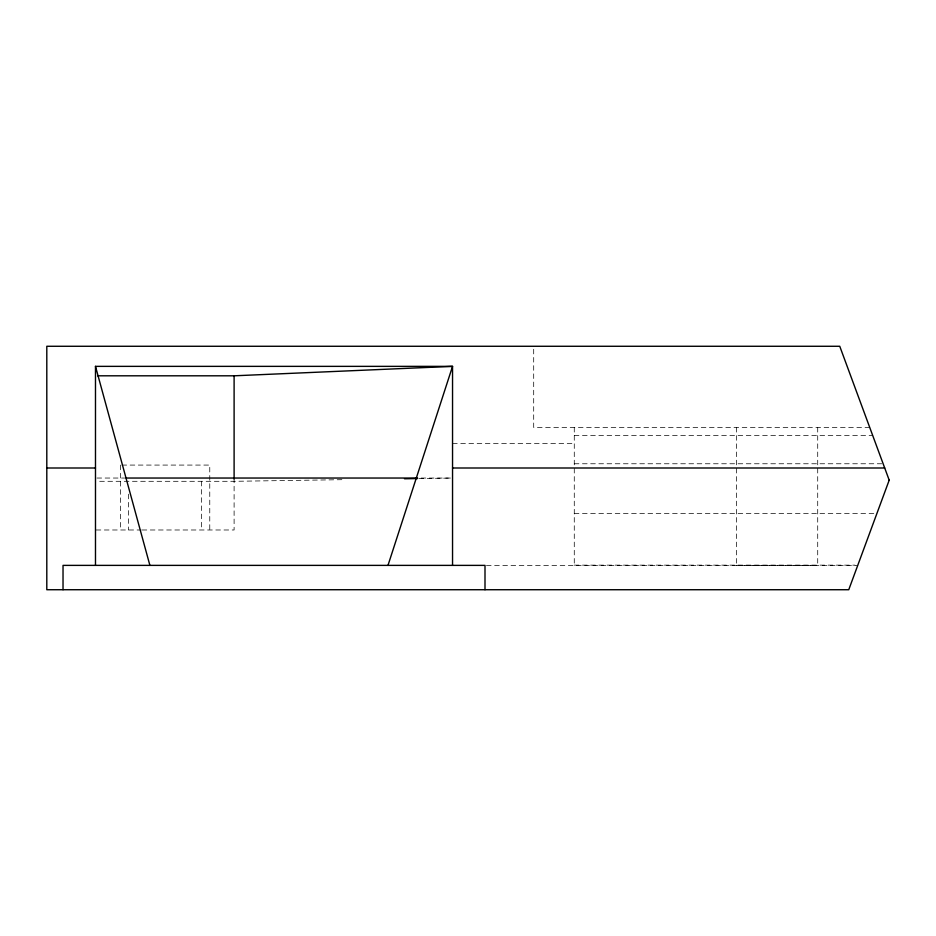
<?xml version="1.0" encoding="UTF-8"?>
<svg xmlns="http://www.w3.org/2000/svg" width="936" height="936" viewBox="0 0 936 936"><rect width="100%" height="100%" fill="white"/><g stroke="black" fill="none" stroke-linecap="round" stroke-linejoin="round"><path stroke-width="0.7" stroke-dasharray="4.68 3.51" d="M341.874 479.688L234.105 481.303L97.613 481.303M419.047 478.542L451.094 478.062L419.024 478.039M869.719 427.424L533.695 427.424L533.695 346.273M574.271 435.544L872.715 435.544M452.544 443.652L574.271 443.652M574.271 463.765L881.689 463.765M121.937 465.075L209.769 465.075L209.769 529.987M96.946 478.039L124.64 478.039M574.271 513.443L875.452 513.443M96.151 529.987L141.172 529.987M142.096 529.987L234.105 529.987L234.105 479.08M574.271 565.133L854.907 565.133M736.562 565.321L817.713 565.321M486.439 565.379L857.739 565.379M817.713 427.424L817.713 565.379M736.562 427.424L736.562 565.379M574.271 427.424L574.271 565.379M201.649 481.303L201.649 529.987M128.618 494.185L128.618 529.987M120.498 465.075L120.498 529.987"/><path stroke-width="1.4" d="M387.984 565.379L452.544 366.362L95.484 366.362L95.484 565.379M97.613 375.804L234.105 375.804L452.544 366.362L452.544 565.379M404.492 478.764L417.596 478.565M46.8 468L95.484 468M452.544 468L884.707 468M126.091 478.039L417.573 478.039M95.484 366.362L149.9 565.379M485 589.727L485 565.379L63.028 565.379L63.028 589.727M234.105 375.804L234.105 479.08M889.2 480.168L848.753 589.727L46.8 589.727L46.8 346.273L839.756 346.273L889.2 480.168"/></g></svg>
